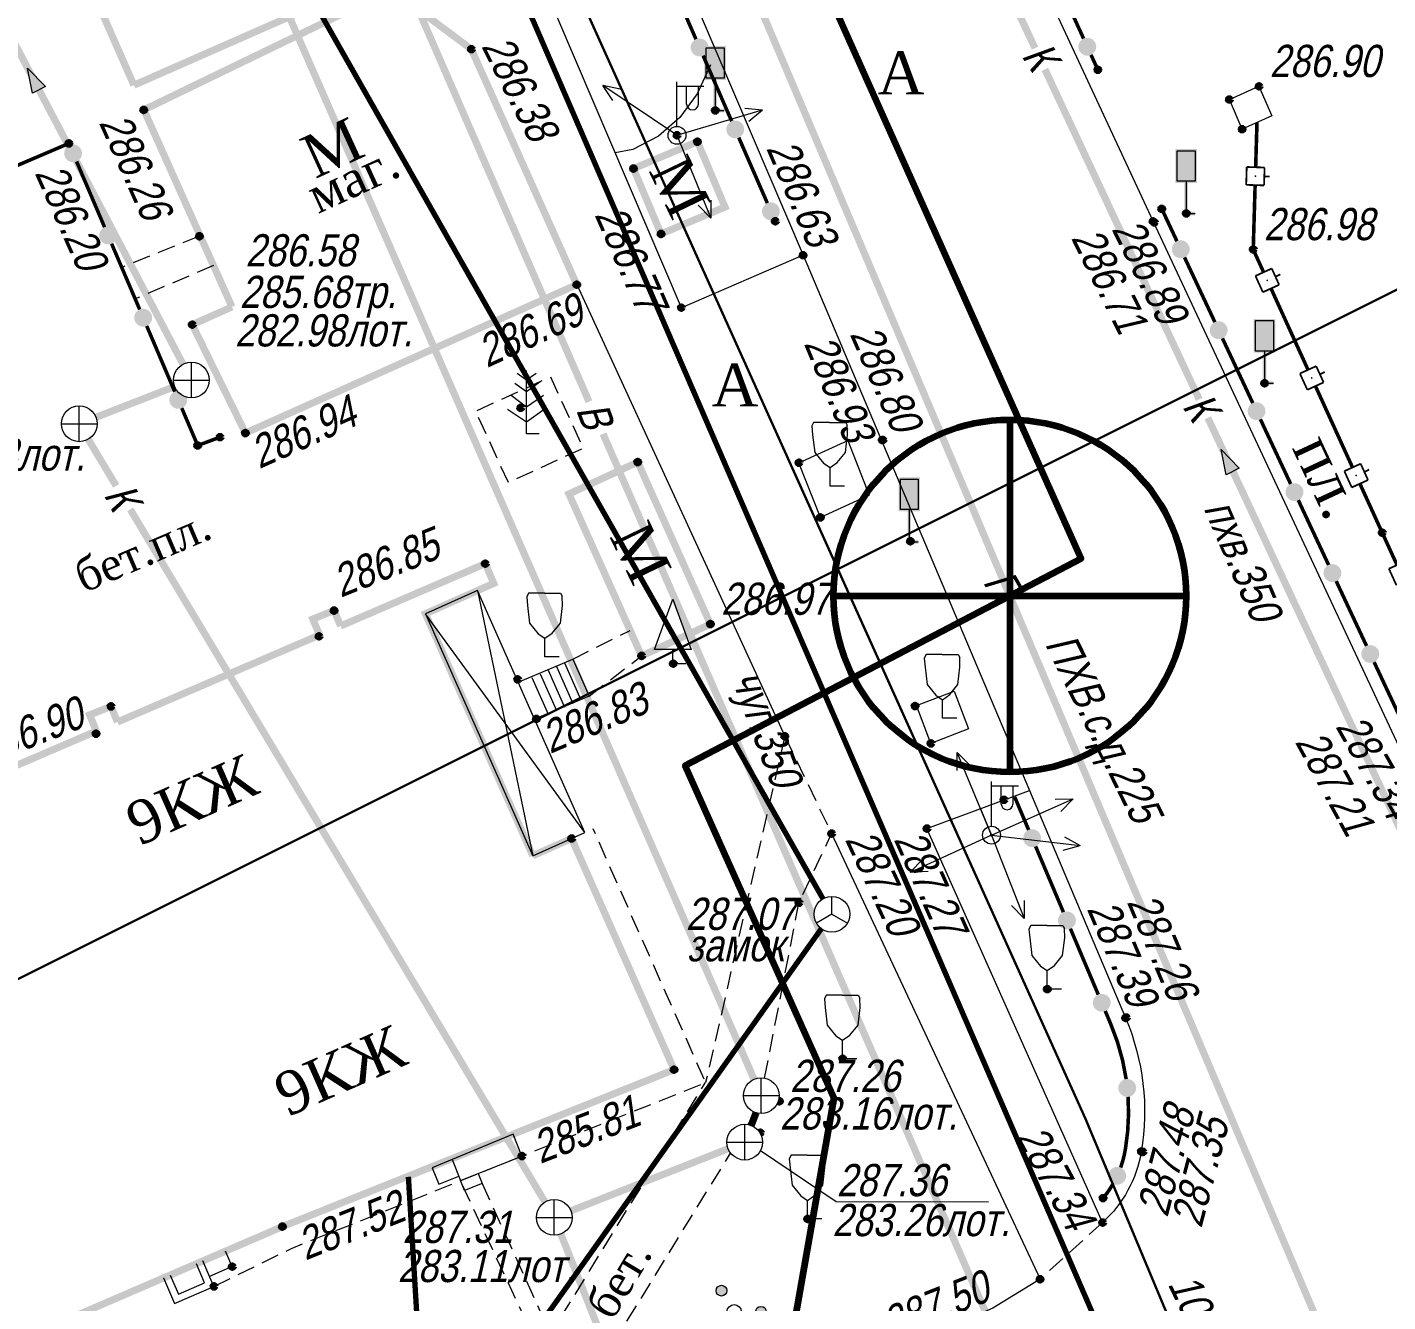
# Model space of a CAD drawing. Header units: metres. Extents: x 5191936 to 10384803, y 4968796 to 9938221.
# Drawn here: x 5192284.13 to 5192322.2, y 4969107.91 to 4969143.56 of the extents above; entities that cross this region are included whole.
import ezdxf

# ---------------------------------------------------------------- set-up
doc = ezdxf.new("R2010")
doc.units = ezdxf.units.M
doc.set_wipeout_variables(frame=1)
for name, pattern in [('COMMUN', [6, 5, -1]), ('DASHED', [0.75, 0.5, -0.25]), ('DASHEDX2', [1.5, 1, -0.5])]:
    doc.linetypes.add(name, pattern=pattern)
doc.layers.get('0').update_dxf_attribs({"lineweight": 18})
for name, color, linetype, lineweight in [('51361800', 7, 'Continuous', 18), ('51361960', 7, 'Continuous', 18), ('51472300', 7, 'Continuous', 18), ('71133200', 7, 'Continuous', 18), ('71133600', 7, 'Continuous', 18), ('71133800', 7, 'Continuous', 18), ('71211000', 7, 'Continuous', 18), ('82211000', 7, 'Continuous', 18), ('82212000', 7, 'Continuous', 18), ('Commun', 7, 'Continuous', 18), ('GEO_POINTS', 7, 'Continuous', 18), ('Otm', 7, 'Continuous', 18), ('R_Поверхность10_CNT-MIN', 7, 'Continuous', 18), ('Sit', 7, 'Continuous', 18), ('Text', 7, 'Continuous', 18), ('Text_com', 7, 'Continuous', 18), ('Us_znak', 7, 'Continuous', 18), ('Us_znak_fon', 7, 'Continuous', 18), ('Рамка и сетка', 7, 'Continuous', 18)]:
    doc.layers.add(name, color=color, linetype=linetype, lineweight=lineweight)
doc.styles.add('eskd', font='ESKD1.shx', dxfattribs={"width": 1.2, "oblique": 15})
doc.styles.get("Standard").update_dxf_attribs({"font": 'arial.ttf', "width": 0.8, "oblique": 13, "height": 0.9})
doc.styles.add('style1', font='times.ttf', dxfattribs={"height": 1})
doc.linetypes.add('KABELww_500', pattern='A,0.0001,-0.4,[131,ltypeshp.shx,S=0.4,R=90,X=0.4,Y=-0.4],0.2,[131,ltypeshp.shx,S=0.2,R=90,X=0.4,Y=-0.2],3.6,[131,ltypeshp.shx,S=0.2,R=-90,X=-0.4,Y=0.2],0.2,[131,ltypeshp.shx,S=0.4,R=-90,X=-0.4,Y=0.4],-0.8,4,-0.4', length=9.6001)
doc.linetypes.add('ПОДЗ_ЛИНИИ_СВЯЗИ', pattern='A,4.8,-0.2,[133,ltypeshp.shx,S=0.2,R=0,X=-0.2,Y=0],-0.2,4.8,-2', length=12)

# ---------------------------------------------------------------- blocks, each defined once
blk = doc.blocks.new('71133200')
for p, q in [((-0.924145, 3.560442), (-1.024145, 3.360442)), ((-1.024145, 3.360442), (-0.977382, 2.864397)), ((-0.024145, 3.560442), (-0.924145, 3.560442)), ((-0.024145, 3.560442), (0.875855, 3.560442)), ((0.875855, 3.560442), (0.958164, 3.395824)), ((0.975974, 2.864397), (0.958164, 3.395824)), ((-0.977382, 2.864397), (-0.861899, 1.88241)), ((0.861899, 1.88241), (0.975974, 2.864397)), ((-0.861899, 1.88241), (-0.374616, 1.28565)), ((0.401375, 1.321765), (0.861899, 1.88241)), ((-0.374616, 1.28565), (0, 1.039723)), ((0, 1.039723), (0.401375, 1.321765)), ((0, 0), (0, 1.039723)), ((0.8, 0), (0, 0))]:
    blk.add_line(p, q)
at = {"style": 'eskd', "oblique": 14.99997778}
blk.add_attdef('Z', (1.873004, -0.239356), '', height=2, dxfattribs=at)
blk = doc.blocks.new('71133600')
for p, q in [((-0.52, 3.393), (0, 3.023)), ((0, 3.023), (0.55, 3.393)), ((-0.86, 2.163), (0, 1.513)), ((0, 1.513), (0.96, 2.163))]:
    blk.add_line(p, q)
for points in [[(0.71, 0), (0, 0), (0, 3.55)], [(-0.64, 2.838), (0, 2.368), (0, 2.368), (0.78, 2.928)], [(-1.05, 1.38), (0, 0.67), (1, 1.38)]]:
    blk.add_lwpolyline(points)
at = {"style": 'eskd', "oblique": 14.99998}
blk.add_attdef('Z', (2.033, -0.191), '', height=2, dxfattribs=at)
blk = doc.blocks.new('51472300')
for p, q in [((0, 0.5), (0, 3)), ((0, 2.75), (1.5, 2.75)), ((0.538, 1.74), (0.538, 2.75)), ((1.2, 1.74), (1.2, 2.75))]:
    blk.add_line(p, q)
at = {"color": 7}
for radius in [0.5, 0.05]:
    blk.add_circle((0, 0), radius, dxfattribs=at)
blk.add_arc((0.869, 1.752), 0.331, 182.15673, 357.84327)
at = {"oblique": 15}
blk.add_attdef('Z', (1.021, -1.366), '', height=2, dxfattribs=at)
blk = doc.blocks.new('NAPR')
at = {"layer": 'Us_znak', "color": 0, "linetype": 'Continuous', "lineweight": -2}
for p in [(-0.191, 2.038), (0.189, 2.037)]:
    blk.add_line(p, (0, 2.5), dxfattribs=at)
blk.add_lwpolyline([(0, 0), (0, 2.5)], dxfattribs=at)
blk = doc.blocks.new('ZNAK')
at = {"layer": 'Us_znak_fon', "true_color": 0xffffff}
blk.add_hatch(color=7, dxfattribs=at).paths.add_polyline_path([(0.3, 1.8), (-0.3, 1.8), (-0.3, 0.85), (-0.05, 0.85), (-0.05, -0.05), (0.25, -0.05), (0.25, 0.05), (0.05, 0.05), (0.05, 0.85), (0.3, 0.85)])
at = {"layer": 'Us_znak', "color": 0, "linetype": 'Continuous', "lineweight": -2, "ltscale": 10}
blk.add_lwpolyline([(-0.25, 1.75), (0.25, 1.75), (0.25, 0.9), (-0.25, 0.9)], close=True, dxfattribs=at)
at = {"layer": 'Us_znak', "linetype": 'DASHEDX2', "ltscale": 10}
blk.add_lwpolyline([(0, 0.9), (0, 0), (0.25, 0)], dxfattribs=at)
blk = doc.blocks.new('71133800')
blk.add_lwpolyline([(0.71, 0), (0, 0), (0, 0.8), (-1.03, 0.8), (0, 3.61), (1.01, 0.8), (-0.03, 0.8)])
at = {"style": 'eskd', "oblique": 15}
blk.add_attdef('Z', (1.573, -0.805), '', height=2, dxfattribs=at)
blk = doc.blocks.new('*U59')
at = {"layer": '82211000', "linetype": 'Continuous', "ltscale": 0.5}
for points in [[(5192312.151, 4969121.11, 1), (5192312.346, 4969120.65, 1)], [(5192313.125, 4969118.808, 1), (5192313.32, 4969118.347, 1)], [(5192314.099, 4969116.505, 1), (5192314.294, 4969116.045, 1)], [(5192314.885, 4969114.14, 1), (5192314.938, 4969113.643, 1)], [(5192314.735, 4969111.661, 1), (5192314.524, 4969111.208, 1)]]:
    blk.add_hatch(color=256, dxfattribs=at).paths.add_polyline_path(points, flags=0)
at = {"layer": '82211000', "linetype": 'Continuous', "ltscale": 0.5, "flags": 128}
blk.add_lwpolyline([(5192311.762, 4969122.031, 0.1, 0.1, 0), (5192312.151, 4969121.11, 0, 0, 0)], format="xyseb", dxfattribs=at)
at = {"layer": '82211000', "linetype": 'Continuous', "ltscale": 0.5, "const_width": 0.1}
for points in [[(5192312.346, 4969120.65), (5192313.125, 4969118.808)], [(5192313.32, 4969118.347), (5192314.099, 4969116.505)]]:
    blk.add_lwpolyline(points, dxfattribs=at)
at = {"layer": '82211000', "linetype": 'Continuous', "ltscale": 0.5}
for points in [[(5192314.294, 4969116.045, 0.1, 0.1, 0), (5192314.45, 4969115.675, 0.1, 0.1, -0.063691), (5192314.88, 4969114.14, 0, 0, 0)], [(5192314.933, 4969113.643, 0.1, 0.1, -0.058102), (5192314.86, 4969112.19, 0.1, 0.1, -0.047329), (5192314.725, 4969111.666, 0, 0, 0)]]:
    blk.add_lwpolyline(points, format="xyseb", dxfattribs=at)
at = {"layer": '82211000', "ltscale": 0.5, "const_width": 0.1}
blk.add_lwpolyline([(5192314.515, 4969111.213, -0.042907), (5192314.234, 4969110.81, -0.042907)], format="xyb", dxfattribs=at)
blk = doc.blocks.new('*U64')
at = {"layer": '82211000', "linetype": 'Continuous', "ltscale": 0.5}
for points in [[(5192277.899, 4969159.84, 1), (5192278.396, 4969159.897, 1)], [(5192280.391, 4969160.032, 1), (5192280.891, 4969160.038, 1)], [(5192282.888, 4969159.944, 1), (5192283.385, 4969159.891, 1)], [(5192275.432, 4969159.441, 1), (5192275.923, 4969159.536, 1)], [(5192285.358, 4969159.566, 1), (5192285.846, 4969159.456, 1)], [(5192273.004, 4969158.846, 1), (5192273.486, 4969158.981, 1)], [(5192287.767, 4969158.903, 1), (5192288.239, 4969158.737, 1)], [(5192270.631, 4969158.061, 1), (5192271.101, 4969158.233, 1)], [(5192290.083, 4969157.964, 1), (5192290.532, 4969157.744, 1)], [(5192292.274, 4969156.762, 1), (5192292.693, 4969156.49, 1)], [(5192294.315, 4969155.32, 1), (5192294.705, 4969155.008, 1)], [(5192296.203, 4969153.683, 1), (5192296.561, 4969153.334, 1)], [(5192297.921, 4969151.868, 1), (5192298.242, 4969151.485, 1)], [(5192299.451, 4969149.892, 1), (5192299.733, 4969149.479, 1)], [(5192300.777, 4969147.774, 1), (5192301.017, 4969147.335, 1)], [(5192301.846, 4969145.516, 1), (5192302.045, 4969145.057, 1)], [(5192302.844, 4969143.224, 1), (5192303.044, 4969142.765, 1)], [(5192303.843, 4969140.932, 1), (5192304.042, 4969140.473, 1)], [(5192304.841, 4969138.64, 1), (5192305.041, 4969138.181, 1)]]:
    blk.add_hatch(color=256, dxfattribs=at).paths.add_polyline_path(points, flags=0)
at = {"layer": '82211000', "linetype": 'Continuous', "ltscale": 0.5, "const_width": 0.1}
for points in [[(5192280.891, 4969160.036, -0.023323), (5192282.888, 4969159.942, -0.023323)], [(5192275.923, 4969159.535, -0.015909), (5192277.899, 4969159.84, -0.015909)], [(5192283.385, 4969159.89, -0.023323), (5192285.358, 4969159.564, -0.023323)], [(5192273.486, 4969158.98, -0.015909), (5192275.432, 4969159.44, -0.015909)], [(5192285.846, 4969159.454, -0.023323), (5192287.767, 4969158.901, -0.023323)], [(5192271.101, 4969158.232, -0.015909), (5192273.004, 4969158.845, -0.015909)], [(5192288.238, 4969158.735, -0.023323), (5192290.082, 4969157.963, -0.023323)], [(5192292.692, 4969156.489, -0.019816), (5192294.314, 4969155.319, -0.019816)], [(5192294.705, 4969155.007, -0.019816), (5192296.203, 4969153.683, -0.019816)], [(5192296.56, 4969153.333, -0.019816), (5192297.92, 4969151.867, -0.019816)], [(5192298.241, 4969151.484, -0.019816), (5192299.449, 4969149.891, -0.019816)], [(5192299.731, 4969149.478, -0.019816), (5192300.776, 4969147.773, -0.019816)]]:
    blk.add_lwpolyline(points, format="xyb", dxfattribs=at)
at = {"layer": '82211000', "linetype": 'Continuous', "ltscale": 0.5}
for points in [[(5192278.396, 4969159.896, 0.1, 0.1, -0.006108), (5192279.161, 4969159.967, 0.1, 0.1, -0.014367), (5192280.391, 4969160.031, 0, 0, 0)], [(5192290.532, 4969157.743, 0.1, 0.1, -0.022574), (5192292.219, 4969156.795, 0.1, 0.1, -0.000636), (5192292.273, 4969156.761, 0, 0, 0)], [(5192301.016, 4969147.334, 0.1, 0.1, -0.004898), (5192301.244, 4969146.896, 0.1, 0.1, 0), (5192301.846, 4969145.516, 0, 0, 0)]]:
    blk.add_lwpolyline(points, format="xyseb", dxfattribs=at)
at = {"layer": '82211000', "linetype": 'Continuous', "ltscale": 0.5, "flags": 128}
blk.add_lwpolyline([(5192269.701, 4969157.693, 0.1, 0.1, -0.007954), (5192270.632, 4969158.06, 0, 0, 0)], format="xyseb", dxfattribs=at)
at = {"layer": '82211000', "linetype": 'Continuous', "ltscale": 0.5, "const_width": 0.1}
for points in [[(5192302.045, 4969145.057), (5192302.844, 4969143.224)], [(5192303.044, 4969142.765), (5192303.843, 4969140.932)], [(5192304.042, 4969140.473), (5192304.841, 4969138.64)]]:
    blk.add_lwpolyline(points, dxfattribs=at)
at = {"layer": '82211000', "ltscale": 0.5, "const_width": 0.1}
blk.add_lwpolyline([(5192305.041, 4969138.181), (5192305.063, 4969138.132)], dxfattribs=at)
blk = doc.blocks.new('*U67')
at = {"layer": '82211000', "linetype": 'Continuous', "ltscale": 0.5}
for points in [[(5192271.339, 4969140.73, 1), (5192271.544, 4969140.274, 1)], [(5192285.318, 4969140.264, 1), (5192285.514, 4969139.805, 1)], [(5192282.512, 4969139.118, 1), (5192282.972, 4969139.315, 1)], [(5192272.365, 4969138.45, 1), (5192272.57, 4969137.994, 1)], [(5192280.214, 4969138.135, 1), (5192280.674, 4969138.332, 1)], [(5192286.299, 4969137.965, 1), (5192286.495, 4969137.505, 1)], [(5192275.786, 4969137.062, 1), (5192276.243, 4969137.265, 1)], [(5192277.916, 4969137.152, 1), (5192278.375, 4969137.348, 1)], [(5192273.501, 4969136.048, 1), (5192273.958, 4969136.251, 1)], [(5192287.28, 4969135.666, 1), (5192287.476, 4969135.206, 1)], [(5192288.261, 4969133.366, 1), (5192288.458, 4969132.906, 1)]]:
    blk.add_hatch(color=256, dxfattribs=at).paths.add_polyline_path(points, flags=0)
at = {"layer": '82211000', "linetype": 'Continuous', "ltscale": 0.5, "flags": 128}
blk.add_lwpolyline([(5192270.929, 4969141.642, 0.1, 0.1, 0), (5192271.339, 4969140.73, 0, 0, 0)], format="xyseb", dxfattribs=at)
at = {"layer": '82211000', "linetype": 'Continuous', "ltscale": 0.5, "const_width": 0.1}
for points in [[(5192271.544, 4969140.274), (5192272.365, 4969138.45)], [(5192285.514, 4969139.805), (5192286.299, 4969137.965)], [(5192280.674, 4969138.332), (5192282.512, 4969139.118)], [(5192278.375, 4969137.348), (5192280.214, 4969138.135)], [(5192286.495, 4969137.505), (5192287.28, 4969135.666)], [(5192273.958, 4969136.251), (5192275.786, 4969137.062)], [(5192287.476, 4969135.206), (5192288.261, 4969133.366)]]:
    blk.add_lwpolyline(points, dxfattribs=at)
at = {"layer": '82211000', "linetype": 'Continuous', "ltscale": 0.5}
for points in [[(5192282.972, 4969139.315, 0.1, 0.1, 0), (5192285.298, 4969140.31, 0.1, 0.1, 0), (5192285.318, 4969140.264, 0, 0, 0)], [(5192272.57, 4969137.994, 0.1, 0.1, 0), (5192273.456, 4969136.027, 0.1, 0.1, 0), (5192273.501, 4969136.048, 0, 0, 0)], [(5192276.243, 4969137.265, 0.1, 0.1, 0), (5192276.311, 4969137.296, 0.1, 0.1, 0), (5192276.907, 4969136.72, 0.1, 0.1, 0), (5192277.916, 4969137.152, 0, 0, 0)]]:
    blk.add_lwpolyline(points, format="xyseb", dxfattribs=at)
at = {"layer": '82211000', "ltscale": 0.5}
blk.add_lwpolyline([(5192288.458, 4969132.906, 0.1, 0.1, 0), (5192288.903, 4969131.861, 0.1, 0.1, 0), (5192289.527, 4969132.094, 0, 0, 0)], format="xyseb", dxfattribs=at)
blk = doc.blocks.new('*U69')
at = {"layer": '82212000', "linetype": 'Continuous', "ltscale": 0.5}
for points in [[(5192318.496, 4969139.419, 1), (5192318.495, 4969139.369, 1)], [(5192318.819, 4969136.503, 1), (5192318.839, 4969136.457, 1)], [(5192320.062, 4969133.773, 1), (5192320.083, 4969133.727, 1)], [(5192321.306, 4969131.042, 1), (5192321.327, 4969130.997, 1)], [(5192322.552, 4969128.313, 1), (5192322.573, 4969128.268, 1)], [(5192342.303, 4969126.086, 1), (5192342.352, 4969126.097, 1)], [(5192323.801, 4969125.586, 1), (5192323.822, 4969125.541, 1)], [(5192339.373, 4969125.439, 1), (5192339.422, 4969125.45, 1)], [(5192336.444, 4969124.792, 1), (5192336.493, 4969124.803, 1)], [(5192333.514, 4969124.146, 1), (5192333.563, 4969124.157, 1)], [(5192330.585, 4969123.499, 1), (5192330.634, 4969123.51, 1)], [(5192325.051, 4969122.859, 1), (5192325.072, 4969122.813, 1)], [(5192327.655, 4969122.852, 1), (5192327.704, 4969122.863, 1)]]:
    blk.add_hatch(color=256, dxfattribs=at).paths.add_polyline_path(points, flags=0)
at = {"layer": '82212000', "linetype": 'Continuous', "ltscale": 0.5, "flags": 128}
blk.add_lwpolyline([(5192318.54, 4969140.893, 0.1, 0.1, 0), (5192318.503, 4969139.643, 0, 0, 0)], format="xyseb", dxfattribs=at)
at = {"layer": '82212000', "linetype": 'Continuous', "ltscale": 0.5}
for points, const_width in [([(5192318.238, 4969139.151), (5192318.253, 4969139.651)], 0.05), ([(5192318.253, 4969139.651), (5192318.753, 4969139.636)], 0.05), ([(5192318.753, 4969139.636), (5192318.738, 4969139.136)], 0.05), ([(5192318.738, 4969139.136), (5192318.238, 4969139.151)], 0.05), ([(5192318.746, 4969139.386), (5192318.896, 4969139.382)], 0.05), ([(5192318.498, 4969136.604), (5192318.953, 4969136.811)], 0.05), ([(5192318.705, 4969136.149), (5192318.498, 4969136.604)], 0.05), ([(5192318.953, 4969136.811), (5192319.16, 4969136.356)], 0.05), ([(5192319.056, 4969136.583), (5192319.193, 4969136.646)], 0.05), ([(5192319.16, 4969136.356), (5192318.705, 4969136.149)], 0.05), ([(5192318.933, 4969136.252), (5192319.969, 4969133.977)], 0.1), ([(5192319.741, 4969133.874), (5192320.196, 4969134.081)], 0.05), ([(5192319.949, 4969133.419), (5192319.741, 4969133.874)], 0.05), ([(5192320.196, 4969134.081), (5192320.404, 4969133.626)], 0.05), ([(5192320.3, 4969133.853), (5192320.437, 4969133.916)], 0.05), ([(5192320.404, 4969133.626), (5192319.949, 4969133.419)], 0.05), ([(5192320.176, 4969133.522), (5192321.213, 4969131.247)], 0.1), ([(5192320.985, 4969131.144), (5192321.44, 4969131.351)], 0.05), ([(5192321.192, 4969130.689), (5192320.985, 4969131.144)], 0.05), ([(5192321.44, 4969131.351), (5192321.647, 4969130.896)], 0.05), ([(5192321.544, 4969131.123), (5192321.68, 4969131.186)], 0.05), ([(5192321.647, 4969130.896), (5192321.192, 4969130.689)], 0.05), ([(5192322.231, 4969128.414), (5192322.686, 4969128.622)], 0.05), ([(5192322.686, 4969128.622), (5192322.894, 4969128.168)], 0.05), ([(5192322.439, 4969127.959), (5192322.231, 4969128.414)], 0.05), ([(5192322.894, 4969128.168), (5192322.439, 4969127.959)], 0.05), ([(5192322.667, 4969128.063), (5192323.708, 4969125.791)], 0.1), ([(5192322.79, 4969128.395), (5192322.926, 4969128.457)], 0.05), ([(5192342.029, 4969126.281), (5192342.517, 4969126.389)], 0.05), ([(5192342.137, 4969125.793), (5192342.029, 4969126.281)], 0.05), ([(5192342.273, 4969126.335), (5192342.241, 4969126.482)], 0.05), ([(5192342.517, 4969126.389), (5192342.625, 4969125.901)], 0.05), ([(5192323.48, 4969125.687), (5192323.935, 4969125.895)], 0.05), ([(5192323.935, 4969125.895), (5192324.143, 4969125.44)], 0.05), ([(5192339.344, 4969125.689), (5192339.311, 4969125.835)], 0.05), ([(5192339.642, 4969125.498), (5192342.083, 4969126.037)], 0.1), ([(5192342.625, 4969125.901), (5192342.137, 4969125.793)], 0.05), ([(5192323.689, 4969125.232), (5192323.48, 4969125.687)], 0.05), ([(5192324.143, 4969125.44), (5192323.689, 4969125.232)], 0.05), ([(5192324.039, 4969125.667), (5192324.176, 4969125.73)], 0.05), ([(5192339.1, 4969125.635), (5192339.588, 4969125.742)], 0.05), ([(5192339.207, 4969125.146), (5192339.1, 4969125.635)], 0.05), ([(5192339.588, 4969125.742), (5192339.696, 4969125.254)], 0.05), ([(5192323.916, 4969125.336), (5192324.957, 4969123.063)], 0.1), ([(5192336.17, 4969124.988), (5192336.658, 4969125.096)], 0.05), ([(5192336.414, 4969125.042), (5192336.382, 4969125.188)], 0.05), ([(5192336.658, 4969125.096), (5192336.766, 4969124.608)], 0.05), ([(5192336.712, 4969124.852), (5192339.154, 4969125.391)], 0.1), ([(5192339.696, 4969125.254), (5192339.207, 4969125.146)], 0.05), ([(5192333.783, 4969124.205), (5192336.224, 4969124.744)], 0.1), ([(5192336.278, 4969124.5), (5192336.17, 4969124.988)], 0.05), ([(5192333.241, 4969124.341), (5192333.729, 4969124.449)], 0.05), ([(5192333.349, 4969123.853), (5192333.241, 4969124.341)], 0.05), ([(5192333.485, 4969124.395), (5192333.453, 4969124.542)], 0.05), ([(5192333.729, 4969124.449), (5192333.837, 4969123.961)], 0.05), ([(5192336.766, 4969124.608), (5192336.278, 4969124.5)], 0.05), ([(5192330.853, 4969123.558), (5192333.295, 4969124.097)], 0.1), ([(5192333.837, 4969123.961), (5192333.349, 4969123.853)], 0.05), ([(5192330.311, 4969123.695), (5192330.799, 4969123.802)], 0.05), ([(5192330.419, 4969123.206), (5192330.311, 4969123.695)], 0.05), ([(5192330.555, 4969123.749), (5192330.523, 4969123.895)], 0.05), ([(5192330.799, 4969123.802), (5192330.907, 4969123.314)], 0.05), ([(5192324.73, 4969122.959), (5192325.185, 4969123.167)], 0.05), ([(5192325.185, 4969123.167), (5192325.393, 4969122.713)], 0.05), ([(5192327.382, 4969123.048), (5192327.87, 4969123.156)], 0.05), ([(5192327.626, 4969123.102), (5192327.594, 4969123.248)], 0.05), ([(5192327.87, 4969123.156), (5192327.978, 4969122.668)], 0.05), ([(5192327.924, 4969122.912), (5192330.365, 4969123.451)], 0.1), ([(5192330.907, 4969123.314), (5192330.419, 4969123.206)], 0.05), ([(5192324.938, 4969122.505), (5192324.73, 4969122.959)], 0.05), ([(5192325.289, 4969122.94), (5192325.425, 4969123.003)], 0.05), ([(5192327.49, 4969122.56), (5192327.382, 4969123.048)], 0.05), ([(5192325.393, 4969122.713), (5192324.938, 4969122.505)], 0.05), ([(5192327.978, 4969122.668), (5192327.49, 4969122.56)], 0.05)]:
    blk.add_lwpolyline(points, dxfattribs=dict(at, const_width=const_width))
for points in [[(5192318.488, 4969139.144, 0.1, 0.1, 0), (5192318.435, 4969137.344, 0.1, 0.1, 0), (5192318.725, 4969136.707, 0, 0, 0)], [(5192321.42, 4969130.792, 0.1, 0.1, 0), (5192322.045, 4969129.42, 0.1, 0.1, 0), (5192322.458, 4969128.518, 0, 0, 0)], [(5192325.166, 4969122.609, 0.1, 0.1, 0), (5192325.293, 4969122.331, 0.1, 0.1, 0), (5192327.436, 4969122.804, 0, 0, 0)]]:
    blk.add_lwpolyline(points, format="xyseb", dxfattribs=at)
at = {"layer": '82212000', "ltscale": 0.5, "const_width": 0.1}
blk.add_lwpolyline([(5192342.571, 4969126.145), (5192342.744, 4969126.183)], dxfattribs=at)
blk = doc.blocks.new('*U72')
at = {"layer": '82211000', "linetype": 'Continuous', "ltscale": 0.5}
for points in [[(5192316.301, 4969137.575, 1), (5192316.513, 4969137.122, 1)], [(5192317.362, 4969135.311, 1), (5192317.574, 4969134.858, 1)], [(5192318.423, 4969133.047, 1), (5192318.635, 4969132.595, 1)], [(5192319.483, 4969130.784, 1), (5192319.696, 4969130.331, 1)], [(5192320.544, 4969128.52, 1), (5192320.757, 4969128.067, 1)], [(5192321.605, 4969126.256, 1), (5192321.817, 4969125.803, 1)], [(5192322.666, 4969123.992, 1), (5192322.878, 4969123.54, 1)]]:
    blk.add_hatch(color=256, dxfattribs=at).paths.add_polyline_path(points, flags=0)
at = {"layer": '82211000', "linetype": 'Continuous', "ltscale": 0.5, "flags": 128}
blk.add_lwpolyline([(5192315.876, 4969138.48, 0.1, 0.1, 0), (5192316.301, 4969137.575, 0, 0, 0)], format="xyseb", dxfattribs=at)
at = {"layer": '82211000', "linetype": 'Continuous', "ltscale": 0.5, "const_width": 0.1}
for points in [[(5192316.513, 4969137.122), (5192317.362, 4969135.311)], [(5192317.574, 4969134.858), (5192318.423, 4969133.047)], [(5192318.635, 4969132.595), (5192319.483, 4969130.784)], [(5192319.696, 4969130.331), (5192320.544, 4969128.52)], [(5192320.757, 4969128.067), (5192321.605, 4969126.256)], [(5192321.817, 4969125.803), (5192322.666, 4969123.992)]]:
    blk.add_lwpolyline(points, dxfattribs=at)
at = {"layer": '82211000', "ltscale": 0.5, "const_width": 0.1}
blk.add_lwpolyline([(5192322.878, 4969123.54), (5192323.693, 4969121.801)], dxfattribs=at)
blk = doc.blocks.new('*U73')
at = {"layer": '82211000', "linetype": 'Continuous', "ltscale": 0.5}
blk.add_hatch(color=256, dxfattribs=at).paths.add_polyline_path([(5192313.689, 4969143.242, 1), (5192313.897, 4969142.787, 1)], flags=0)
at = {"layer": '82211000', "linetype": 'Continuous', "ltscale": 0.5, "const_width": 0.1}
blk.add_lwpolyline([(5192312.858, 4969145.061), (5192313.689, 4969143.242)], dxfattribs=at)
at = {"layer": '82211000', "ltscale": 0.5, "const_width": 0.1}
blk.add_lwpolyline([(5192313.897, 4969142.787), (5192314.087, 4969142.372)], dxfattribs=at)
blk = doc.blocks.new('51361800a')
at = {"style": 'eskd', "oblique": 15}
for tag, p in [('Z', (1.722, 1.4)), ('Z1', (1.722, -1)), ('Z2', (1.722, -3.4))]:
    blk.add_attdef(tag, p, '', height=2, dxfattribs=at)
at = {"color": 7}
blk.add_wipeout([(-0.098, 1), (-0.292, 0.962), (-0.474, 0.886), (-0.637, 0.777), (-0.777, 0.637), (-0.886, 0.474), (-0.962, 0.292), (-1, 0.098), (-1, -0.098), (-0.962, -0.292), (-0.886, -0.474), (-0.777, -0.637), (-0.637, -0.777), (-0.474, -0.886), (-0.292, -0.962), (-0.098, -1), (0.098, -1), (0.292, -0.962), (0.474, -0.886), (0.637, -0.777), (0.777, -0.637), (0.886, -0.474), (0.962, -0.292), (1, -0.098), (1, 0.098), (0.962, 0.292), (0.886, 0.474), (0.777, 0.637), (0.637, 0.777), (0.474, 0.886), (0.292, 0.962), (0.098, 1)], dxfattribs=at)
for p, q in [((0, -1), (0, 1)), ((-1, 0), (1, 0))]:
    blk.add_line(p, q)
blk.add_circle((0, 0), 1)
blk = doc.blocks.new('51361960a')
at = {"style": 'eskd', "oblique": 15}
for tag, p in [('Z', (1.722, 1.4)), ('Z1', (1.722, -1)), ('Z2', (1.722, -3.4))]:
    blk.add_attdef(tag, p, '', height=2, dxfattribs=at)
at = {"color": 7}
blk.add_wipeout([(-0.098, 1), (-0.292, 0.962), (-0.474, 0.886), (-0.637, 0.777), (-0.777, 0.637), (-0.886, 0.474), (-0.962, 0.292), (-1, 0.098), (-1, -0.098), (-0.962, -0.292), (-0.886, -0.474), (-0.777, -0.637), (-0.637, -0.777), (-0.474, -0.886), (-0.292, -0.962), (-0.098, -1), (0.098, -1), (0.292, -0.962), (0.474, -0.886), (0.637, -0.777), (0.777, -0.637), (0.886, -0.474), (0.962, -0.292), (1, -0.098), (1, 0.098), (0.962, 0.292), (0.886, 0.474), (0.777, 0.637), (0.637, 0.777), (0.474, 0.886), (0.292, 0.962), (0.098, 1)], dxfattribs=at)
blk.add_wipeout([(-0.098, 1), (-0.292, 0.962), (-0.474, 0.886), (-0.637, 0.777), (-0.777, 0.637), (-0.886, 0.474), (-0.962, 0.292), (-1, 0.098), (-1, -0.098), (-0.962, -0.292), (-0.886, -0.474), (-0.777, -0.637), (-0.637, -0.777), (-0.474, -0.886), (-0.292, -0.962), (-0.098, -1), (0.098, -1), (0.292, -0.962), (0.474, -0.886), (0.637, -0.777), (0.777, -0.637), (0.886, -0.474), (0.962, -0.292), (1, -0.098), (1, 0.098), (0.962, 0.292), (0.886, 0.474), (0.777, 0.637), (0.637, 0.777), (0.474, 0.886), (0.292, 0.962), (0.098, 1)], dxfattribs=at)
for q in [(0, 1), (-0.867, -0.498), (0.867, -0.498)]:
    blk.add_line((0, 0), q)
blk.add_circle((0, 0), 1)
blk = doc.blocks.new('71211000')
at = {"linetype": 'Continuous'}
h = blk.add_hatch(color=256, dxfattribs=at)
h.paths.add_polyline_path([(-0.39, -1.19, 1), (-0.99, -1.19, 1)])
h.paths.add_polyline_path([(-0.41, 1.18, 1), (-1.01, 1.18, 1)])
h.paths.add_polyline_path([(1.2, 0, 1), (1.8, 0, 1)])
for centre, radius in [((-0.71, 1.18), 0.3), ((0, 0), 0.4), ((1.5, 0), 0.3), ((-0.69, -1.19), 0.3)]:
    blk.add_circle(centre, radius)
blk = doc.blocks.new('A$C52264BE2')
at = {"layer": 'Sit'}
h = blk.add_hatch(color=32, dxfattribs=at)
h.dxf.hatch_style = 1
h.paths.add_polyline_path([(0, 0.374), (0.714, 0.443), (0.15, 0)])
at = {"layer": 'Sit', "color": 32, "elevation": 285.308}
blk.add_lwpolyline([(0, 0.374), (0.714, 0.443), (0.15, 0), (0, 0.374)], dxfattribs=at)

msp = doc.modelspace()

# ---------------------------------------------------------------- linework, layer by layer
at = {"color": 192, "linetype": 'ПОДЗ_ЛИНИИ_СВЯЗИ', "lineweight": 60, "ltscale": 0.4, "const_width": 0.15, "flags": 128}
for points, elevation in [([(5192329.562, 4969071.503), (5192292.664, 4969156.736)], 290.074), ([(5192287.721, 4969152.074), (5192306.396, 4969119.184)], 285.237), ([(5192296.667, 4969104.725), (5192306.352, 4969118.347)], 287.444), ([(5192294.798, 4969111.406), (5192296.702, 4969080.27)], 287.444)]:
    msp.add_lwpolyline(points, dxfattribs=dict(at, elevation=elevation))
at = {"layer": 'Commun', "color": 1, "linetype": 'KABELww_500', "lineweight": 30, "flags": 128}
for points in [[(5192313.741, 4969113.03), (5192273.206, 4969202.968)], [(5192313.741, 4969113.03), (5192318.688, 4969101.205), (5192326.535, 4969083.027), (5192337.274, 4969058.319), (5192355.261, 4969016.032), (5192359.208, 4969007.01), (5192365.761, 4968992.071), (5192384.47, 4968949.726), (5192398.816, 4968916.917), (5192412.72, 4968884.388), (5192424.626, 4968856.733), (5192424.626, 4968856.733)]]:
    msp.add_lwpolyline(points, dxfattribs=at)
at = {"layer": 'Commun', "color": 4, "linetype": 'COMMUN', "ltscale": 0.7, "const_width": 0.2, "elevation": 287.906, "flags": 128}
msp.add_lwpolyline([(5192293.291, 4969170.842), (5192329.917, 4969084.562)], dxfattribs=at)
at = {"layer": 'Commun', "color": 106, "linetype": 'COMMUN', "ltscale": 0.7, "const_width": 0.2, "elevation": 285.381, "flags": 128}
for points in [[(5192286.19, 4969164.442), (5192299.851, 4969133.088)], [(5192300.243, 4969132.189), (5192311.889, 4969105.457)]]:
    msp.add_lwpolyline(points, dxfattribs=at)
at = {"layer": 'Commun', "color": 32, "linetype": 'COMMUN', "ltscale": 0.7, "const_width": 0.2, "flags": 128}
for points, elevation in [([(5192304.47, 4969114.135), (5192287.075, 4969153.889)], 285.237), ([(5192288.492, 4969134.135), (5192278.746, 4969152.703)], 286.577), ([(5192312.329, 4969142.974), (5192310.818, 4969146.204)], 288.999), ([(5192316.924, 4969133.15), (5192312.607, 4969142.381)], 288.999), ([(5192288.262, 4969133.51), (5192286.056, 4969132.649)], 286.577), ([(5192327.536, 4969110.462), (5192317.165, 4969132.636)], 288.999), ([(5192285.842, 4969132.034), (5192286.622, 4969130.732)], 286.577), ([(5192287.015, 4969130.075), (5192298.622, 4969110.7)], 286.577), ([(5192304.524, 4969113.196), (5192304.389, 4969112.842)], 285.237), ([(5192303.743, 4969112.192), (5192299.344, 4969110.454)], 285.237), ([(5192299.064, 4969109.806), (5192300.909, 4969105.169)], 285.237)]:
    msp.add_lwpolyline(points, dxfattribs=dict(at, elevation=elevation))
at = {"layer": 'GEO_POINTS', "lineweight": 60}
for centre in [(5192296.559, 4969142.946, 286.378), (5192314.087, 4969142.372, 286.683), (5192318.596, 4969141.907, 286.905), (5192317.767, 4969141.538, 286.912), (5192287.395, 4969141.247, 286.257), (5192303.382, 4969141.234, 286.479), (5192318.125, 4969140.708, 287.928), (5192285.298, 4969140.31, 286.198), (5192302.313, 4969140.537, 286.52), (5192302.886, 4969140.358, 286.618), (5192301.096, 4969139.606, 286.525), (5192315.876, 4969138.48, 286.873), (5192316.56, 4969138.353, 286.922), (5192305.063, 4969138.132, 286.639), (5192315.631, 4969138.131, 286.714), (5192315.666, 4969138.099, 286.891), (5192288.95, 4969137.713, 286.327), (5192301.867, 4969137.779, 286.596), (5192305.842, 4969137.184, 286.628), (5192318.435, 4969137.344, 286.978), (5192299.509, 4969136.36, 286.69), (5192302.435, 4969135.716, 286.774), (5192288.752, 4969135.241, 286.411), (5192288.724, 4969133.692, 286.577), (5192318.751, 4969133.603, 287.055), (5192297.939, 4969132.914, 293.181), (5192285.584, 4969132.465, 286.533), (5192288.903, 4969131.861, 286.558), (5192289.527, 4969132.094, 286.535), (5192290.239, 4969132.209, 286.941), (5192308.056, 4969132.014, 286.934), (5192308.075, 4969132.015, 286.797), (5192301.215, 4969131.396, 286.826), (5192305.724, 4969131.378, 286.918), (5192306.325, 4969129.85, 286.961), (5192322.045, 4969129.42, 287.191), (5192308.845, 4969129.182, 286.805), (5192296.95, 4969128.556, 299.683), (5192292.719, 4969127.245, 286.851), (5192303.248, 4969126.865, 286.965), (5192292.297, 4969126.524, 286.907), (5192301.323, 4969125.975, 286.785), (5192302.208, 4969125.759, 286.802), (5192297.856, 4969125.318, 286.324), (5192286.478, 4969124.563, 286.882), (5192308.973, 4969124.572, 287.133), (5192298.38, 4969124.214, 286.831), (5192286.06, 4969123.798, 286.897), (5192305.329, 4969123.73, 287.122), (5192309.417, 4969123.529, 287.183), (5192311.459, 4969121.951, 287.232), (5192299.364, 4969120.869, 308.062), (5192306.639, 4969121.008, 287.195), (5192309.306, 4969121.147, 287.268), (5192305.725, 4969119.07, 287.064), (5192306.641, 4969118.745, 287.069), (5192312.672, 4969116.655, 287.508), (5192314.864, 4969115.85, 287.392), (5192314.885, 4969115.859, 287.258), (5192302.233, 4969114.404, 308.65), (5192306.948, 4969114.709, 287.283), (5192305.179, 4969113.521, 287.256), (5192304.644, 4969112.64, 287.355), (5192315.304, 4969112.115, 287.475), (5192315.349, 4969112.103, 287.35), (5192297.974, 4969111.987, 285.811), (5192314.234, 4969110.81, 287.366), (5192298.88, 4969110.27, 287.307), (5192305.966, 4969110.228, 286.27), (5192291.274, 4969110.014, 287.519), (5192314.219, 4969110.128, 287.344), (5192289.869, 4969108.894, 287.526), (5192289.359, 4969108.34, 288.099), (5192312.471, 4969108.541, 287.359)]:
    msp.add_circle(centre, 0.06, dxfattribs=at)
at = {"layer": 'R_Поверхность10_CNT-MIN', "color": 32, "elevation": 286.5, "flags": 128}
msp.add_lwpolyline([(5192303.251, 4969142.504), (5192302.882, 4969141.696), (5192302.396, 4969141.034), (5192301.794, 4969140.516), (5192301.074, 4969140.143), (5192300.585, 4969140.051)], dxfattribs=at)
at = {"layer": 'Sit', "extrusion": (0.151051, -0.351926, 0.92376)}
for p, q in [((5192297.865, 4969125.238, 287.811), (5192299.395, 4969125.883, 287.807)), ((5192299.395, 4969125.883, 287.807), (5192299.854, 4969124.853, 287.339)), ((5192298.481, 4969125.476, 287.807), (5192298.941, 4969124.445, 287.339)), ((5192298.71, 4969125.577, 287.807), (5192299.17, 4969124.547, 287.339)), ((5192298.938, 4969125.679, 287.807), (5192299.398, 4969124.649, 287.339)), ((5192299.166, 4969125.781, 287.807), (5192299.626, 4969124.751, 287.339)), ((5192298.325, 4969124.207, 287.343), (5192297.865, 4969125.238, 287.811)), ((5192298.253, 4969125.374, 287.807), (5192298.713, 4969124.343, 287.339)), ((5192299.854, 4969124.853, 287.339), (5192298.325, 4969124.207, 287.343))]:
    msp.add_line(p, q, dxfattribs=at)
at = {"layer": 'Sit', "flags": 128}
for points, format, elevation in [([(5192323.339, 4969121.684), (5192315.631, 4969138.131), (5192309.907, 4969150.445), (5192303.842, 4969163.687), (5192297.324, 4969178.289), (5192288.163, 4969198.598), (5192286.97, 4969201.309, -0.178713), (5192286.611, 4969207.193, -0.0486), (5192287.784, 4969210.047, -0.50364)], "xyb", 287.207), ([(5192269.522, 4969158.128, -0.077852), (5192279.123, 4969160.435, -0.160741), (5192292.467, 4969157.194, -0.124634), (5192301.51, 4969147.341), (5192305.842, 4969137.184)], "xyb", 285.237), ([(5192298.278, 4969120.387, 0.2, 0.2, 0), (5192295.274, 4969127.155, 0.2, 0.2, 0), (5192297.187, 4969128.005, 0.2, 0.2, 0), (5192296.95, 4969128.556, 0, 0, 0)], "xyseb", 287.343), ([(5192312.176, 4969122.207), (5192314.864, 4969115.85, -0.142476), (5192315.304, 4969112.115, -0.168539), (5192314.219, 4969110.128)], "xyb", 285.237)]:
    msp.add_lwpolyline(points, format=format, dxfattribs=dict(at, elevation=elevation))
for points, elevation in [([(5192305.842, 4969137.184), (5192302.435, 4969135.716), (5192296.512, 4969149.593), (5192299.235, 4969150.877)], 285.237), ([(5192305.842, 4969137.184), (5192312.176, 4969122.207)], 285.237), ([(5192299.509, 4969136.36), (5192305.329, 4969123.73)], 286.395), ([(5192305.724, 4969131.378), (5192307.09, 4969131.997)], 286.918), ([(5192296.73, 4969127.802), (5192298.278, 4969120.387)], 287.343), ([(5192299.734, 4969121.033), (5192295.274, 4969127.155)], 287.343), ([(5192309.417, 4969123.529), (5192309.014, 4969124.585), (5192310.07, 4969124.988), (5192310.473, 4969123.932), (5192309.417, 4969123.529)], 287.183), ([(5192314.219, 4969110.128), (5192309.306, 4969121.147), (5192312.176, 4969122.207)], 287.366), ([(5192310.807, 4969121.701), (5192311.114, 4969120.963)], 287.366), ([(5192299.364, 4969120.869), (5192299.734, 4969121.033)], 287.854), ([(5192306.639, 4969121.008), (5192312.471, 4969108.541)], 287.195), ([(5192297.974, 4969111.987), (5192297.728, 4969112.6), (5192296.019, 4969111.891), (5192296.257, 4969111.299), (5192297.974, 4969111.987)], 285.811), ([(5192304.652, 4969112.139), (5192306.77, 4969110.719), (5192311.025, 4969110.706)], 285.237), ([(5192296.019, 4969111.891), (5192295.465, 4969111.662), (5192295.651, 4969111.197), (5192296.208, 4969111.421)], 285.811), ([(5192289.869, 4969108.894), (5192289.682, 4969109.327)], 287.526), ([(5192287.949, 4969108.58), (5192287.949, 4969108.58), (5192288.258, 4969107.865), (5192289.359, 4969108.34), (5192289.051, 4969109.055), (5192289.051, 4969109.055)], 288.099), ([(5192288.133, 4969108.659), (5192288.362, 4969108.128), (5192289.096, 4969108.445), (5192288.867, 4969108.976)], 288.099), ([(5192289.869, 4969108.894), (5192289.238, 4969108.621)], 287.526), ([(5192312.471, 4969108.541), (5192311.152, 4969107.729), (5192300.005, 4969102.785), (5192294.739, 4969100.458), (5192288.531, 4969097.649)], 285.237)]:
    msp.add_lwpolyline(points, dxfattribs=dict(at, elevation=elevation))
at = {"layer": 'Sit', "const_width": 0.2, "flags": 128}
for points, elevation in [([(5192284.624, 4969147.606), (5192287.118, 4969141.938)], 286.009), ([(5192294.249, 4969145.075), (5192287.118, 4969141.938)], 286.018), ([(5192287.396, 4969141.248), (5192294.507, 4969144.689)], 286.257), ([(5192294.694, 4969144.337), (5192296.559, 4969142.946), (5192299.509, 4969136.36), (5192290.239, 4969132.209), (5192288.752, 4969135.241), (5192289.862, 4969135.738)], 286.395), ([(5192287.396, 4969141.248), (5192289.862, 4969135.738)], 286.257), ([(5192292.903, 4969126.814), (5192296.95, 4969128.556)], 287.343), ([(5192292.314, 4969126.561), (5192292.314, 4969126.561), (5192292.123, 4969127.007), (5192292.719, 4969127.245), (5192292.903, 4969126.814), (5192292.903, 4969126.814)], 286.851), ([(5192286.659, 4969124.128), (5192292.314, 4969126.561)], 287.343), ([(5192286.067, 4969123.873), (5192286.067, 4969123.873), (5192285.881, 4969124.326), (5192286.478, 4969124.563), (5192286.659, 4969124.128), (5192286.659, 4969124.128)], 286.882), ([(5192280.368, 4969121.424), (5192281.053, 4969121.716), (5192286.067, 4969123.873)], 287.343), ([(5192298.278, 4969120.387), (5192299.364, 4969120.869), (5192302.233, 4969114.404), (5192291.274, 4969110.014), (5192285.288, 4969107.431)], 287.854)]:
    msp.add_lwpolyline(points, dxfattribs=dict(at, elevation=elevation))
at = {"layer": 'Sit', "flags": 128}
for points, elevation in [([(5192318.125, 4969140.708), (5192317.767, 4969141.538), (5192318.596, 4969141.907), (5192318.955, 4969141.078)], 287.928), ([(5192306.325, 4969129.85), (5192305.724, 4969131.378), (5192307.09, 4969131.997), (5192307.691, 4969130.469)], 286.961), ([(5192295.274, 4969127.155), (5192298.278, 4969120.387), (5192299.734, 4969121.033), (5192296.73, 4969127.802)], 287.343), ([(5192296.257, 4969111.299), (5192296.751, 4969111.498), (5192296.863, 4969111.218), (5192296.368, 4969111.02)], 285.811)]:
    msp.add_lwpolyline(points, close=True, dxfattribs=dict(at, elevation=elevation))
at = {"layer": 'Sit', "const_width": 0.2, "flags": 128}
for points, elevation in [([(5192302.886, 4969140.358), (5192301.096, 4969139.606), (5192301.867, 4969137.779), (5192303.656, 4969138.531)], 286.618), ([(5192301.215, 4969131.396), (5192303.248, 4969126.865), (5192301.323, 4969125.975), (5192299.29, 4969130.506)], 286.826)]:
    msp.add_lwpolyline(points, close=True, dxfattribs=dict(at, elevation=elevation))
at = {"layer": 'Sit', "linetype": 'DASHED', "flags": 128}
for points, elevation in [([(5192288.95, 4969137.713), (5192286.779, 4969136.839)], 286.327), ([(5192289.345, 4969136.894), (5192287.155, 4969135.96)], 286.257), ([(5192297.597, 4969130.823), (5192296.681, 4969132.823), (5192298.772, 4969133.781), (5192299.688, 4969131.781), (5192297.597, 4969130.823)], 286.395), ([(5192299.395, 4969125.883), (5192301.002, 4969126.691)], 287.807), ([(5192299.854, 4969124.853), (5192301.323, 4969125.975)], 287.339), ([(5192305.329, 4969123.73), (5192303.114, 4969114.046)], 287.122), ([(5192305.329, 4969123.73), (5192306.639, 4969121.008)], 286.395), ([(5192289.359, 4969108.34), (5192291.528, 4969109.405), (5192303.114, 4969114.046), (5192299.967, 4969121.137)], 287.854), ([(5192304.766, 4969114.167), (5192305.725, 4969119.07), (5192306.639, 4969121.008)], 285.237), ([(5192294.739, 4969100.458), (5192303.114, 4969114.046)], 285.237), ([(5192304.303, 4969112.867), (5192304.509, 4969113.202)], 285.237), ([(5192297.372, 4969101.622), (5192303.811, 4969112.07)], 285.237), ([(5192298.431, 4969106.642), (5192296.257, 4969111.299)], 287.379), ([(5192296.863, 4969111.218), (5192298.774, 4969107.005)], 285.811), ([(5192314.219, 4969110.128), (5192312.471, 4969108.541)], 285.237)]:
    msp.add_lwpolyline(points, dxfattribs=dict(at, elevation=elevation))
at = {"layer": 'Рамка и сетка', "color": 4, "lineweight": 100}
for p, q in [((5192311.625, 4969132.583), (5192311.625, 4969122.723)), ((5192306.695, 4969127.653), (5192316.555, 4969127.653))]:
    msp.add_line(p, q, dxfattribs=at)
at = {"layer": 'Рамка и сетка', "lineweight": 30, "flags": 128}
msp.add_lwpolyline([(5192250, 4969100), (5192350, 4969150)], dxfattribs=at)
at = {"layer": 'Рамка и сетка', "color": 4, "lineweight": 100}
msp.add_circle((5192311.625, 4969127.653), 4.93, dxfattribs=at)

# ---------------------------------------------------------------- block references
at = {"layer": '51472300', "color": 7, "xscale": 0.5, "yscale": 0.5, "zscale": 0.5}
for p in [(5192302.313, 4969140.537, 286.52), (5192311.114, 4969120.963, 287.366)]:
    msp.add_blockref('51472300', p, dxfattribs=at)
at = {"layer": '71133200', "color": 7, "xscale": 0.5, "yscale": 0.5, "zscale": 0.5}
for p in [(5192306.596, 4969130.728), (5192298.62, 4969125.951), (5192309.743, 4969124.232), (5192312.672, 4969116.655, 287.508), (5192306.948, 4969114.709, 287.283), (5192305.966, 4969110.228, 286.27)]:
    msp.add_blockref('71133200', p, dxfattribs=at)
at = {"layer": '71133600', "color": 7, "xscale": 0.5, "yscale": 0.5, "zscale": 0.5}
msp.add_blockref('71133600', (5192298.099, 4969132.186, 293.181), dxfattribs=at)
at = {"layer": '71133800', "color": 7, "xscale": 0.5, "yscale": 0.5, "zscale": 0.5}
msp.add_blockref('71133800', (5192302.201, 4969125.759, 286.802), dxfattribs=at)
at = {"layer": '71211000', "color": 7, "xscale": 0.5, "yscale": 0.5, "zscale": 0.5}
msp.add_blockref('71211000', (5192303.912, 4969107.632, 287.395), dxfattribs=at)
at = {"layer": '82211000', "color": 7}
for name in ['*U73', '*U64', '*U67', '*U72', '*U59']:
    msp.add_blockref(name, (0, 0), dxfattribs=at)
at = {"layer": '82212000', "color": 7}
msp.add_blockref('*U69', (0, 0), dxfattribs=at)
at = {"layer": 'Sit', "color": 7, "linetype": 'Continuous'}
for p in [(5192303.382, 4969141.234, 286.479), (5192316.56, 4969138.353, 286.922), (5192318.751, 4969133.603, 287.055), (5192308.813, 4969129.167, 1.42)]:
    msp.add_blockref('ZNAK', p, dxfattribs=at)
at = {"layer": 'Sit', "color": 7, "rotation": 95.59970702842959}
for p in [(5192284.656, 4969141.752, -285.308), (5192318.052, 4969131.079, -285.308)]:
    msp.add_blockref('A$C52264BE2', p, dxfattribs=at)
at = {"layer": 'Sit', "color": 7, "linetype": 'Continuous'}
for p, rotation in [((5192302.313, 4969140.537, 286.52), 56.16093539840838), ((5192302.313, 4969140.537, 286.52), 202.1562875837803), ((5192311.114, 4969120.963, 287.366), 22.63254919406308), ((5192311.114, 4969120.963, 287.366), 294.0603694856759)]:
    msp.add_blockref('NAPR', p, dxfattribs=dict(at, rotation=rotation))
at = {"layer": 'Sit', "color": 7, "linetype": 'Continuous', "xscale": -1}
for p, rotation in [((5192302.313, 4969140.537, 286.52), 286.5846341507397), ((5192311.114, 4969120.963, 287.366), 114.5908864449978), ((5192311.114, 4969120.963, 287.366), 201.3055858978623), ((5192311.114, 4969120.963, 287.366), 263.4347005427211)]:
    msp.add_blockref('NAPR', p, dxfattribs=dict(at, rotation=rotation))

# ---------------------------------------------------------------- texts
at = {"layer": 'Otm', "oblique": 13, "width": 0.8}
for s, rotation, p in [('286.38', 296.795, (5192296.828, 4969143.034, 286.378)), ('286.26', 294.1152, (5192286.131, 4969140.894, 286.257)), ('286.63', 292.9251, (5192304.802, 4969140.178, 286.628)), ('286.20', 293.9062, (5192284.336, 4969139.486, 286.198)), ('286.77', 293.6299, (5192299.998, 4969138.319, 286.774)), ('286.89', 296.3479, (5192314.461, 4969137.921, 286.433)), ('286.71', 296.3479, (5192313.328, 4969137.669, 572.866)), ('286.69', 24.6612, (5192296.993, 4969134.024, 286.69)), ('286.80', 293.571, (5192307.138, 4969134.981, 286.797)), ('286.93', 292.5131, (5192305.856, 4969134.715, 286.934)), ('286.94', 24.1278, (5192290.625, 4969131.198, 286.941)), ('286.85', 21.822, (5192292.901, 4969127.598, 286.851)), ('286.83', 22.9088, (5192298.759, 4969123.23, 287.343)), ('286.90', 21.2458, (5192282.932, 4969122.897, 287.252)), ('287.34', 299.2831, (5192320.723, 4969124.006, 287.343)), ('287.21', 298.4669, (5192319.591, 4969123.573, 287.207)), ('287.20', 295.071, (5192307.002, 4969120.846, 287.195)), ('287.27', 294.0301, (5192308.369, 4969120.849, 287.268)), ('287.39', 292.9448, (5192313.772, 4969118.906, 0.134)), ('287.26', 292.9448, (5192314.891, 4969119.098)), ('285.81', 21.096, (5192298.483, 4969111.763, 285.811)), ('287.48', 75.1458, (5192316.033, 4969110.251, 287.475)), ('287.35', 75.1458, (5192316.983, 4969109.949, 287.35)), ('287.34', 298.4377, (5192311.786, 4969112.532, 287.344)), ('287.52', 21.8318, (5192291.915, 4969109.061, 287.519)), ('287.50', 21.3546, (5192308.276, 4969106.844, 287.497))]:
    msp.add_text(s, height=0.9, rotation=rotation, dxfattribs=at).set_placement(p)
for s, p in [('286.90', (5192318.896, 4969142.167, 286.905)), ('286.98', (5192318.735, 4969137.604, 286.978)), ('286.97', (5192303.548, 4969127.125, 286.965)), ('287.36', (5192306.785, 4969110.865, 287.355)), ('283.26лот.', (5192306.662, 4969109.747, 287.355))]:
    msp.add_text(s, height=0.9, dxfattribs=at).set_placement(p)
at = {"layer": 'Text', "style": 'style1'}
for p in [(5192307.924, 4969141.681), (5192303.28, 4969132.953, 286.581)]:
    msp.add_text('А', height=1.2, dxfattribs=at).set_placement(p)
at = {"layer": 'Text', "color": 7, "style": 'style1'}
for s, height, rotation, p in [('М', 1.2, 24.6492, (5192292.188, 4969139.309)), ('М', 1.2, 295.739, (5192301.505, 4969139.559, -0.208)), ('маг.', 1, 24.6492, (5192292.267, 4969138.333)), ('М', 1.2, 295.739, (5192300.41, 4969129.329)), ('9КЖ', 1.2, 23.7921, (5192287.268, 4969120.651, -285.654)), ('9КЖ', 1.2, 23.7921, (5192291.418, 4969113.074, -285.654))]:
    msp.add_text(s, height=height, rotation=rotation, dxfattribs=at).set_placement(p)
at = {"layer": 'Text', "style": 'style1'}
for s, height, rotation, p in [('пл.', 1.2, 295.0776, (5192319.507, 4969131.799, 285.022)), ('бет.пл.', 0.9, 23.1462, (5192285.712, 4969127.727)), ('бет.', 0.9, 58.9333, (5192300.5, 4969107.353, -287.343))]:
    msp.add_text(s, height=height, rotation=rotation, dxfattribs=at).set_placement(p)
at = {"layer": 'Text_com', "oblique": 13, "width": 0.8}
for s, rotation, p in [('К', 302.9686, (5192311.938, 4969142.762)), ('К', 302.9686, (5192316.433, 4969132.954)), ('В', 290.4382, (5192299.481, 4969132.865, 282.899)), ('К', 297.716, (5192286.262, 4969130.487, -283.662)), ('пхв.350', 293.1455, (5192317.039, 4969130.111, 568.007)), ('Г', 299.6276, (5192310.86, 4969128.048, 282.238)), ('ПХВ.с.д.225', 296.1628, (5192312.597, 4969126.313, 856.215)), ('чуг.350', 290.4517, (5192303.822, 4969125.367, 277.672))]:
    msp.add_text(s, height=0.9, rotation=rotation, dxfattribs=at).set_placement(p)
for s, p in [('286.58', (5192290.241, 4969136.87, 286.577)), ('285.68тр.', (5192290.082, 4969135.708, 286.577)), ('282.98лот.', (5192289.948, 4969134.631, 286.577)), ('284.43лот.', (5192280.785, 4969131.159, 286.533)), ('287.07', (5192302.562, 4969118.312, 287.069)), ('замок', (5192302.588, 4969117.434, 287.069)), ('287.26', (5192305.479, 4969113.781, 287.256)), ('283.16лот.', (5192305.193, 4969112.729, 287.256)), ('287.31', (5192294.636, 4969109.556, 287.307)), ('283.11лот.', (5192294.5, 4969108.462, 287.307))]:
    msp.add_text(s, height=0.9, dxfattribs=at).set_placement(p)
at = {"layer": 'Text_com', "color": 1, "oblique": 13, "width": 0.8}
msp.add_text('10 кВ ', height=0.9, rotation=295.6548, dxfattribs=at).set_placement((5192316.033, 4969108.415, 568.007))

# ---------------------------------------------------------------- next in the draw order: block references
at = {"layer": '51361800', "color": 7, "xscale": 0.5, "yscale": 0.5, "zscale": 0.5}
for p in [(5192288.728, 4969133.692, 286.577), (5192285.59, 4969132.468, 286.533), (5192304.67, 4969113.677, 285.237), (5192304.208, 4969112.376, 285.237), (5192298.879, 4969110.27, 285.237)]:
    msp.add_blockref('51361800a', p, dxfattribs=at)
at = {"layer": '51361960', "color": 7, "xscale": 0.5, "yscale": 0.5, "zscale": 0.5}
msp.add_blockref('51361960a', (5192306.647, 4969118.751, 285.237), dxfattribs=at)

# ---------------------------------------------------------------- next in the draw order: linework, layer by layer
at = {"layer": 'Рамка и сетка', "color": 1, "lineweight": 100}
msp.add_lwpolyline([(5192534.85, 4968929.507), (5192405.923, 4968880.596), (5192305.588, 4969107.26), (5192306.709, 4969113.606), (5192302.542, 4969122.908), (5192313.625, 4969128.698), (5192293.633, 4969173.372), (5192286.997, 4969182.882)], dxfattribs=at)

doc.saveas('drawing.dxf')
